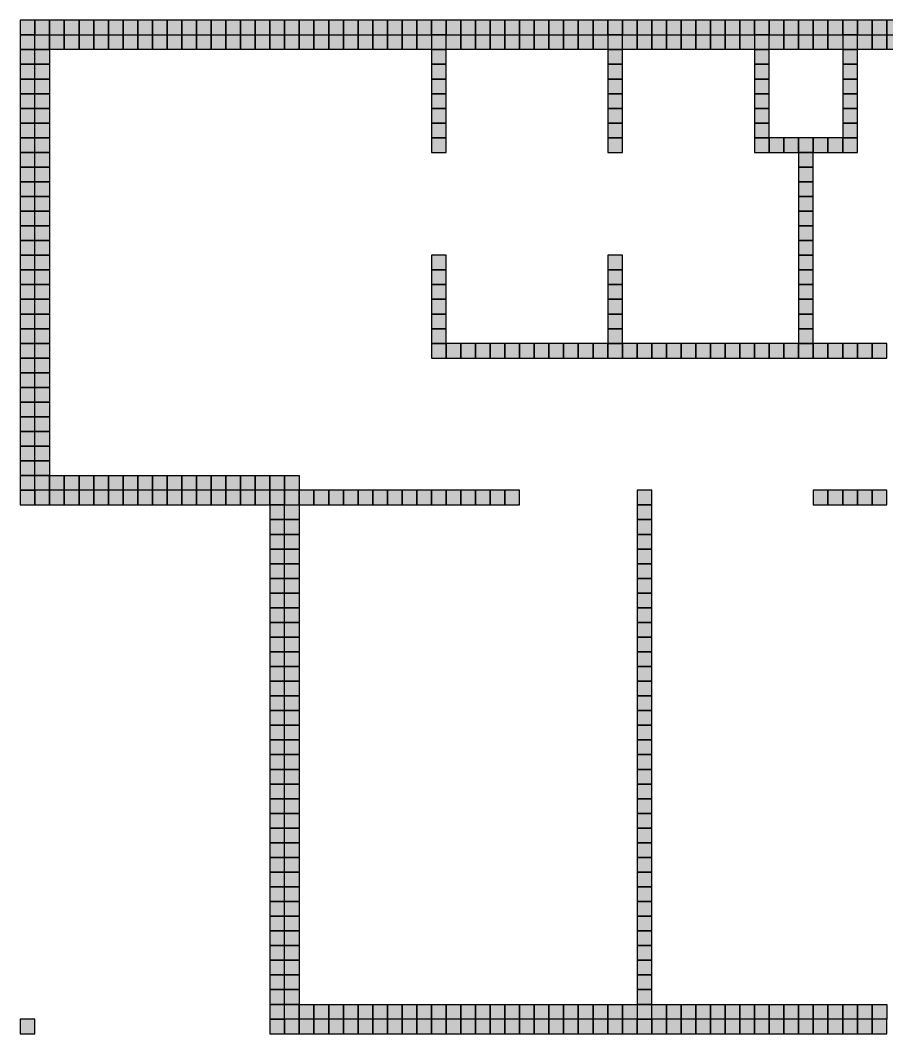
# Model space of a CAD drawing. Header units: inches. Extents: x 0.2 to 11.2, y -0.3 to 6.6.
# Drawn here: x 0.24 to 6.14, y -0.26 to 6.64 of the extents above; entities that cross this region are included whole.
import ezdxf

# ---------------------------------------------------------------- set-up
doc = ezdxf.new("R2010")
doc.units = ezdxf.units.IN
doc.header["$MEASUREMENT"] = 0
doc.layers.add('GRILLA PIXEL', color=7, linetype='Continuous')

# ---------------------------------------------------------------- blocks, each defined once
blk = doc.blocks.new('0-255-0-0-Muro dormitorio principal')
h = blk.add_hatch(color=1)
h.dxf.hatch_style = 1
h.paths.add_polyline_path([(0, 0), (-0.1, 0), (-0.1, -0.1), (0, -0.1)])
blk.add_lwpolyline([(-0.1, 0), (-0.1, -0.1), (0, -0.1), (0, 0)], close=True)
blk = doc.blocks.new('0-203-204-205-Ventana principal')
at = {"layer": 'GRILLA PIXEL', "true_color": 0xcbcccd}
h = blk.add_hatch(color=254, dxfattribs=at)
h.dxf.hatch_style = 1
h.paths.add_polyline_path([(0, 0), (-0.1, 0), (-0.1, -0.1), (0, -0.1)])
blk.add_lwpolyline([(-0.1, 0), (-0.1, -0.1), (0, -0.1), (0, 0)], close=True)
blk = doc.blocks.new('0-255-255-31-Muro alto')
at = {"layer": 'GRILLA PIXEL', "true_color": 0xffff1f}
h = blk.add_hatch(color=2, dxfattribs=at)
h.dxf.hatch_style = 1
h.paths.add_polyline_path([(0, 0), (-0.1, 0), (-0.1, -0.1), (0, -0.1)])
blk.add_lwpolyline([(-0.1, 0), (-0.1, -0.1), (0, -0.1), (0, 0)], close=True)
blk = doc.blocks.new('0-255-135-15-Muro auxiliar escalera')
at = {"layer": 'GRILLA PIXEL', "true_color": 0xff870f}
h = blk.add_hatch(color=30, dxfattribs=at)
h.dxf.hatch_style = 1
h.paths.add_polyline_path([(0, 0), (-0.1, 0), (-0.1, -0.1), (0, -0.1)])
blk.add_lwpolyline([(-0.1, 0), (-0.1, -0.1), (0, -0.1), (0, 0)], close=True)
blk = doc.blocks.new('0-63-149-253-Muro fichas extremo')
at = {"layer": 'GRILLA PIXEL', "true_color": 0x3f95fd}
h = blk.add_hatch(color=153, dxfattribs=at)
h.dxf.hatch_style = 1
h.paths.add_polyline_path([(0, 0), (-0.1, 0), (-0.1, -0.1), (0, -0.1)])
blk.add_lwpolyline([(-0.1, 0), (-0.1, -0.1), (0, -0.1), (0, 0)], close=True)
blk = doc.blocks.new('0-3-160-22-Ventana comun')
at = {"layer": 'GRILLA PIXEL', "true_color": 0x03a016}
h = blk.add_hatch(color=104, dxfattribs=at)
h.dxf.hatch_style = 1
h.paths.add_polyline_path([(0, 0), (-0.1, 0), (-0.1, -0.1), (0, -0.1)])
blk.add_lwpolyline([(-0.1, 0), (-0.1, -0.1), (0, -0.1), (0, 0)], close=True)
blk = doc.blocks.new('1-94-64-02-auxiliar fichas extremo')
at = {"layer": 'GRILLA PIXEL', "true_color": 0x5e4002}
h = blk.add_hatch(color=48, dxfattribs=at)
h.dxf.hatch_style = 1
h.paths.add_polyline_path([(0, 0), (-0.1, 0), (-0.1, -0.1), (0, -0.1)])
blk.add_lwpolyline([(-0.1, 0), (-0.1, -0.1), (0, -0.1), (0, 0)], close=True)
blk = doc.blocks.new('1-99-100-102-auxiliar lado interno')
at = {"lineweight": 70, "true_color": 0x636466}
h = blk.add_hatch(color=251, dxfattribs=at)
h.dxf.hatch_style = 1
h.paths.add_polyline_path([(-0.1, -0.1), (-0.1, 0), (0, 0), (0, -0.1)])
blk.add_lwpolyline([(0, 0), (0, -0.1), (-0.1, -0.1), (-0.1, 0)], close=True)
blk = doc.blocks.new('pixel extremo ventana')
h = blk.add_hatch(color=136)
h.dxf.hatch_style = 1
h.paths.add_polyline_path([(0, 0), (-0.1, 0), (-0.1, -0.1), (0, -0.1)])
blk.add_lwpolyline([(-0.1, 0), (-0.1, -0.1), (0, -0.1), (0, 0)], close=True)

msp = doc.modelspace()

# ---------------------------------------------------------------- block references
for name, p in [('0-255-135-15-Muro auxiliar escalera', (0.3356, 6.6351)), ('0-255-135-15-Muro auxiliar escalera', (0.4356, 6.6351)), ('0-63-149-253-Muro fichas extremo', (0.5356, 6.6351)), ('0-63-149-253-Muro fichas extremo', (0.6356, 6.6351)), ('0-63-149-253-Muro fichas extremo', (0.7356, 6.6351)), ('0-63-149-253-Muro fichas extremo', (0.8356, 6.6351)), ('0-63-149-253-Muro fichas extremo', (0.9356, 6.6351)), ('0-63-149-253-Muro fichas extremo', (1.0356, 6.6351)), ('0-63-149-253-Muro fichas extremo', (1.1356, 6.6351)), ('0-63-149-253-Muro fichas extremo', (1.2356, 6.6351)), ('0-63-149-253-Muro fichas extremo', (1.3356, 6.6351)), ('0-63-149-253-Muro fichas extremo', (1.4356, 6.6351)), ('0-63-149-253-Muro fichas extremo', (1.5356, 6.6351)), ('0-63-149-253-Muro fichas extremo', (1.6356, 6.6351)), ('0-63-149-253-Muro fichas extremo', (1.7356, 6.6351)), ('0-63-149-253-Muro fichas extremo', (1.8356, 6.6351)), ('0-63-149-253-Muro fichas extremo', (1.9356, 6.6351)), ('0-63-149-253-Muro fichas extremo', (2.0356, 6.6351)), ('0-63-149-253-Muro fichas extremo', (2.1356, 6.6351)), ('0-63-149-253-Muro fichas extremo', (2.2356, 6.6351)), ('0-63-149-253-Muro fichas extremo', (2.3356, 6.6351)), ('0-63-149-253-Muro fichas extremo', (2.4356, 6.6351)), ('0-63-149-253-Muro fichas extremo', (2.5356, 6.6351)), ('0-63-149-253-Muro fichas extremo', (2.6356, 6.6351)), ('0-63-149-253-Muro fichas extremo', (2.7356, 6.6351)), ('0-63-149-253-Muro fichas extremo', (2.8356, 6.6351)), ('0-63-149-253-Muro fichas extremo', (2.9356, 6.6351)), ('0-63-149-253-Muro fichas extremo', (3.0356, 6.6351)), ('0-63-149-253-Muro fichas extremo', (3.1356, 6.6351)), ('0-63-149-253-Muro fichas extremo', (3.2356, 6.6351)), ('0-63-149-253-Muro fichas extremo', (3.3356, 6.6351)), ('0-63-149-253-Muro fichas extremo', (3.4356, 6.6351)), ('0-63-149-253-Muro fichas extremo', (3.5356, 6.6351)), ('0-63-149-253-Muro fichas extremo', (3.6356, 6.6351)), ('0-63-149-253-Muro fichas extremo', (3.7356, 6.6351)), ('0-63-149-253-Muro fichas extremo', (3.8356, 6.6351)), ('0-63-149-253-Muro fichas extremo', (3.9356, 6.6351)), ('0-63-149-253-Muro fichas extremo', (4.0356, 6.6351)), ('0-63-149-253-Muro fichas extremo', (4.1356, 6.6351)), ('0-63-149-253-Muro fichas extremo', (4.2356, 6.6351)), ('0-63-149-253-Muro fichas extremo', (4.3356, 6.6351)), ('0-63-149-253-Muro fichas extremo', (4.4356, 6.6351)), ('0-63-149-253-Muro fichas extremo', (4.5356, 6.6351)), ('0-63-149-253-Muro fichas extremo', (4.6356, 6.6351)), ('0-63-149-253-Muro fichas extremo', (4.7356, 6.6351)), ('0-63-149-253-Muro fichas extremo', (4.8356, 6.6351)), ('0-63-149-253-Muro fichas extremo', (4.9356, 6.6351)), ('0-63-149-253-Muro fichas extremo', (5.0356, 6.6351)), ('0-63-149-253-Muro fichas extremo', (5.1356, 6.6351)), ('0-63-149-253-Muro fichas extremo', (5.2356, 6.6351)), ('0-63-149-253-Muro fichas extremo', (5.3356, 6.6351)), ('0-63-149-253-Muro fichas extremo', (5.4356, 6.6351)), ('0-63-149-253-Muro fichas extremo', (5.5356, 6.6351)), ('0-63-149-253-Muro fichas extremo', (5.6356, 6.6351)), ('0-63-149-253-Muro fichas extremo', (5.7356, 6.6351)), ('0-63-149-253-Muro fichas extremo', (5.8356, 6.6351)), ('0-63-149-253-Muro fichas extremo', (5.9356, 6.6351)), ('0-63-149-253-Muro fichas extremo', (6.0356, 6.6351)), ('0-63-149-253-Muro fichas extremo', (6.1356, 6.6351)), ('0-63-149-253-Muro fichas extremo', (6.2356, 6.6351)), ('0-255-0-0-Muro dormitorio principal', (0.3356, 6.5351)), ('1-99-100-102-auxiliar lado interno', (0.4356, 6.5351)), ('1-99-100-102-auxiliar lado interno', (0.5356, 6.5351)), ('1-99-100-102-auxiliar lado interno', (0.6356, 6.5351)), ('1-99-100-102-auxiliar lado interno', (0.7356, 6.5351)), ('1-99-100-102-auxiliar lado interno', (0.8356, 6.5351)), ('1-99-100-102-auxiliar lado interno', (0.9356, 6.5351)), ('1-99-100-102-auxiliar lado interno', (1.0356, 6.5351)), ('1-99-100-102-auxiliar lado interno', (1.1356, 6.5351)), ('1-99-100-102-auxiliar lado interno', (1.2356, 6.5351)), ('1-99-100-102-auxiliar lado interno', (1.3356, 6.5351)), ('1-99-100-102-auxiliar lado interno', (1.4356, 6.5351)), ('1-99-100-102-auxiliar lado interno', (1.5356, 6.5351)), ('1-99-100-102-auxiliar lado interno', (1.6356, 6.5351)), ('1-99-100-102-auxiliar lado interno', (1.7356, 6.5351)), ('1-99-100-102-auxiliar lado interno', (1.8356, 6.5351)), ('1-99-100-102-auxiliar lado interno', (1.9356, 6.5351)), ('1-99-100-102-auxiliar lado interno', (2.0356, 6.5351)), ('1-99-100-102-auxiliar lado interno', (2.1356, 6.5351)), ('1-99-100-102-auxiliar lado interno', (2.2356, 6.5351)), ('1-99-100-102-auxiliar lado interno', (2.3356, 6.5351)), ('1-99-100-102-auxiliar lado interno', (2.4356, 6.5351)), ('1-99-100-102-auxiliar lado interno', (2.5356, 6.5351)), ('1-99-100-102-auxiliar lado interno', (2.6356, 6.5351)), ('1-99-100-102-auxiliar lado interno', (2.7356, 6.5351)), ('1-99-100-102-auxiliar lado interno', (2.8356, 6.5351)), ('1-99-100-102-auxiliar lado interno', (2.9356, 6.5351)), ('1-99-100-102-auxiliar lado interno', (3.0356, 6.5351)), ('0-255-255-31-Muro alto', (3.1356, 6.5351)), ('1-99-100-102-auxiliar lado interno', (3.2356, 6.5351)), ('1-99-100-102-auxiliar lado interno', (3.3356, 6.5351)), ('1-99-100-102-auxiliar lado interno', (3.4356, 6.5351)), ('1-99-100-102-auxiliar lado interno', (3.5356, 6.5351)), ('1-99-100-102-auxiliar lado interno', (3.6356, 6.5351)), ('1-99-100-102-auxiliar lado interno', (3.7356, 6.5351)), ('1-99-100-102-auxiliar lado interno', (3.8356, 6.5351)), ('1-99-100-102-auxiliar lado interno', (3.9356, 6.5351)), ('1-99-100-102-auxiliar lado interno', (4.0356, 6.5351)), ('1-99-100-102-auxiliar lado interno', (4.1356, 6.5351)), ('1-99-100-102-auxiliar lado interno', (4.2356, 6.5351)), ('0-255-255-31-Muro alto', (4.3356, 6.5351)), ('1-99-100-102-auxiliar lado interno', (4.4356, 6.5351)), ('1-99-100-102-auxiliar lado interno', (4.5356, 6.5351)), ('1-99-100-102-auxiliar lado interno', (4.6356, 6.5351)), ('1-99-100-102-auxiliar lado interno', (4.7356, 6.5351)), ('1-99-100-102-auxiliar lado interno', (4.8356, 6.5351)), ('1-99-100-102-auxiliar lado interno', (4.9356, 6.5351)), ('1-99-100-102-auxiliar lado interno', (5.0356, 6.5351)), ('1-99-100-102-auxiliar lado interno', (5.1356, 6.5351)), ('1-99-100-102-auxiliar lado interno', (5.2356, 6.5351)), ('0-255-255-31-Muro alto', (5.3356, 6.5351)), ('1-99-100-102-auxiliar lado interno', (5.4356, 6.5351)), ('1-99-100-102-auxiliar lado interno', (5.5356, 6.5351)), ('1-99-100-102-auxiliar lado interno', (5.6356, 6.5351)), ('1-99-100-102-auxiliar lado interno', (5.7356, 6.5351)), ('1-99-100-102-auxiliar lado interno', (5.8356, 6.5351)), ('0-255-255-31-Muro alto', (5.9356, 6.5351)), ('1-99-100-102-auxiliar lado interno', (6.0356, 6.5351)), ('1-99-100-102-auxiliar lado interno', (6.1356, 6.5351)), ('1-99-100-102-auxiliar lado interno', (6.2356, 6.5351)), ('0-255-0-0-Muro dormitorio principal', (0.3356, 6.4351)), ('1-99-100-102-auxiliar lado interno', (0.4356, 6.4351)), ('0-255-255-31-Muro alto', (3.1356, 6.4351)), ('0-255-255-31-Muro alto', (4.3356, 6.4351)), ('0-255-255-31-Muro alto', (5.3356, 6.4351)), ('0-255-255-31-Muro alto', (5.9356, 6.4351)), ('0-255-0-0-Muro dormitorio principal', (0.3356, 6.3351)), ('1-99-100-102-auxiliar lado interno', (0.4356, 6.3351)), ('0-255-255-31-Muro alto', (3.1356, 6.3351)), ('0-255-255-31-Muro alto', (4.3356, 6.3351)), ('0-255-255-31-Muro alto', (5.3356, 6.3351)), ('0-255-255-31-Muro alto', (5.9356, 6.3351)), ('0-255-0-0-Muro dormitorio principal', (0.3356, 6.2351)), ('1-99-100-102-auxiliar lado interno', (0.4356, 6.2351)), ('0-255-255-31-Muro alto', (3.1356, 6.2351)), ('0-255-255-31-Muro alto', (4.3356, 6.2351)), ('0-255-255-31-Muro alto', (5.3356, 6.2351)), ('0-255-255-31-Muro alto', (5.9356, 6.2351)), ('0-255-0-0-Muro dormitorio principal', (0.3356, 6.1351)), ('1-99-100-102-auxiliar lado interno', (0.4356, 6.1351)), ('0-255-255-31-Muro alto', (3.1356, 6.1351)), ('0-255-255-31-Muro alto', (4.3356, 6.1351)), ('0-255-255-31-Muro alto', (5.3356, 6.1351)), ('0-255-255-31-Muro alto', (5.9356, 6.1351)), ('0-255-0-0-Muro dormitorio principal', (0.3356, 6.0351)), ('1-99-100-102-auxiliar lado interno', (0.4356, 6.0351)), ('0-255-255-31-Muro alto', (3.1356, 6.0351)), ('0-255-255-31-Muro alto', (4.3356, 6.0351)), ('0-255-255-31-Muro alto', (5.3356, 6.0351)), ('0-255-255-31-Muro alto', (5.9356, 6.0351)), ('0-255-0-0-Muro dormitorio principal', (0.3356, 5.9351)), ('1-99-100-102-auxiliar lado interno', (0.4356, 5.9351)), ('0-255-255-31-Muro alto', (3.1356, 5.9351)), ('0-255-255-31-Muro alto', (4.3356, 5.9351)), ('0-255-255-31-Muro alto', (5.3356, 5.9351)), ('0-255-255-31-Muro alto', (5.9356, 5.9351)), ('0-255-0-0-Muro dormitorio principal', (0.3356, 5.8351)), ('1-99-100-102-auxiliar lado interno', (0.4356, 5.8351)), ('0-255-255-31-Muro alto', (3.1356, 5.8351)), ('0-255-255-31-Muro alto', (4.3356, 5.8351)), ('0-255-255-31-Muro alto', (5.3356, 5.8351)), ('0-255-255-31-Muro alto', (5.4356, 5.8351)), ('0-255-255-31-Muro alto', (5.5356, 5.8351)), ('0-255-255-31-Muro alto', (5.6356, 5.8351)), ('0-255-255-31-Muro alto', (5.7356, 5.8351)), ('0-255-255-31-Muro alto', (5.8356, 5.8351)), ('0-255-255-31-Muro alto', (5.9356, 5.8351)), ('0-255-0-0-Muro dormitorio principal', (0.3356, 5.7351)), ('1-99-100-102-auxiliar lado interno', (0.4356, 5.7351)), ('0-255-255-31-Muro alto', (5.6356, 5.7351)), ('0-255-0-0-Muro dormitorio principal', (0.3356, 5.6351)), ('1-99-100-102-auxiliar lado interno', (0.4356, 5.6351)), ('0-255-255-31-Muro alto', (5.6356, 5.6351)), ('0-255-0-0-Muro dormitorio principal', (0.3356, 5.5351)), ('1-99-100-102-auxiliar lado interno', (0.4356, 5.5351)), ('0-255-255-31-Muro alto', (5.6356, 5.5351)), ('0-255-0-0-Muro dormitorio principal', (0.3356, 5.4351)), ('1-99-100-102-auxiliar lado interno', (0.4356, 5.4351)), ('0-255-255-31-Muro alto', (5.6356, 5.4351)), ('0-255-0-0-Muro dormitorio principal', (0.3356, 5.3351)), ('1-99-100-102-auxiliar lado interno', (0.4356, 5.3351)), ('0-255-255-31-Muro alto', (5.6356, 5.3351)), ('0-255-0-0-Muro dormitorio principal', (0.3356, 5.2351)), ('1-99-100-102-auxiliar lado interno', (0.4356, 5.2351)), ('0-255-255-31-Muro alto', (5.6356, 5.2351)), ('0-255-0-0-Muro dormitorio principal', (0.3356, 5.1351)), ('1-99-100-102-auxiliar lado interno', (0.4356, 5.1351)), ('0-255-255-31-Muro alto', (5.6356, 5.1351)), ('0-255-0-0-Muro dormitorio principal', (0.3356, 5.0351)), ('1-99-100-102-auxiliar lado interno', (0.4356, 5.0351)), ('0-255-255-31-Muro alto', (3.1356, 5.0351)), ('0-255-255-31-Muro alto', (4.3356, 5.0351)), ('0-255-255-31-Muro alto', (5.6356, 5.0351)), ('0-255-0-0-Muro dormitorio principal', (0.3356, 4.9351)), ('1-99-100-102-auxiliar lado interno', (0.4356, 4.9351)), ('0-255-255-31-Muro alto', (3.1356, 4.9351)), ('0-255-255-31-Muro alto', (4.3356, 4.9351)), ('0-255-255-31-Muro alto', (5.6356, 4.9351)), ('0-255-0-0-Muro dormitorio principal', (0.3356, 4.8351)), ('1-99-100-102-auxiliar lado interno', (0.4356, 4.8351)), ('0-255-255-31-Muro alto', (3.1356, 4.8351)), ('0-255-255-31-Muro alto', (4.3356, 4.8351)), ('0-255-255-31-Muro alto', (5.6356, 4.8351)), ('0-255-0-0-Muro dormitorio principal', (0.3356, 4.7351)), ('1-99-100-102-auxiliar lado interno', (0.4356, 4.7351)), ('0-255-255-31-Muro alto', (3.1356, 4.7351)), ('0-255-255-31-Muro alto', (4.3356, 4.7351)), ('0-255-255-31-Muro alto', (5.6356, 4.7351)), ('0-255-0-0-Muro dormitorio principal', (0.3356, 4.6351)), ('1-99-100-102-auxiliar lado interno', (0.4356, 4.6351)), ('0-255-255-31-Muro alto', (3.1356, 4.6351)), ('0-255-255-31-Muro alto', (4.3356, 4.6351)), ('0-255-255-31-Muro alto', (5.6356, 4.6351)), ('0-255-0-0-Muro dormitorio principal', (0.3356, 4.5351)), ('1-99-100-102-auxiliar lado interno', (0.4356, 4.5351)), ('0-255-255-31-Muro alto', (3.1356, 4.5351)), ('0-255-255-31-Muro alto', (4.3356, 4.5351)), ('0-255-255-31-Muro alto', (5.6356, 4.5351)), ('0-255-0-0-Muro dormitorio principal', (0.3356, 4.4351)), ('1-99-100-102-auxiliar lado interno', (0.4356, 4.4351)), ('0-255-255-31-Muro alto', (3.1356, 4.4351)), ('0-255-255-31-Muro alto', (3.2356, 4.4351)), ('0-255-255-31-Muro alto', (3.3356, 4.4351)), ('0-255-255-31-Muro alto', (3.4356, 4.4351)), ('0-255-255-31-Muro alto', (3.5356, 4.4351)), ('0-255-255-31-Muro alto', (3.6356, 4.4351)), ('0-255-255-31-Muro alto', (3.7356, 4.4351)), ('0-255-255-31-Muro alto', (3.8356, 4.4351)), ('0-255-255-31-Muro alto', (3.9356, 4.4351)), ('0-255-255-31-Muro alto', (4.0356, 4.4351)), ('0-255-255-31-Muro alto', (4.1356, 4.4351)), ('0-255-255-31-Muro alto', (4.2356, 4.4351)), ('0-255-255-31-Muro alto', (4.3356, 4.4351)), ('0-255-255-31-Muro alto', (4.4356, 4.4351)), ('0-255-255-31-Muro alto', (4.5356, 4.4351)), ('0-255-255-31-Muro alto', (4.6356, 4.4351)), ('0-255-255-31-Muro alto', (4.7356, 4.4351)), ('0-255-255-31-Muro alto', (4.8356, 4.4351)), ('0-255-255-31-Muro alto', (4.9356, 4.4351)), ('0-255-255-31-Muro alto', (5.0356, 4.4351)), ('0-255-255-31-Muro alto', (5.1356, 4.4351)), ('0-255-255-31-Muro alto', (5.2356, 4.4351)), ('0-255-255-31-Muro alto', (5.3356, 4.4351)), ('0-255-255-31-Muro alto', (5.4356, 4.4351)), ('0-255-255-31-Muro alto', (5.5356, 4.4351)), ('0-255-255-31-Muro alto', (5.6356, 4.4351)), ('0-255-255-31-Muro alto', (5.7356, 4.4351)), ('0-255-255-31-Muro alto', (5.8356, 4.4351)), ('0-255-255-31-Muro alto', (5.9356, 4.4351)), ('0-255-255-31-Muro alto', (6.0356, 4.4351)), ('0-255-255-31-Muro alto', (6.1356, 4.4351)), ('0-255-0-0-Muro dormitorio principal', (0.3356, 4.3351)), ('1-99-100-102-auxiliar lado interno', (0.4356, 4.3351)), ('0-255-0-0-Muro dormitorio principal', (0.3356, 4.2351)), ('1-99-100-102-auxiliar lado interno', (0.4356, 4.2351)), ('0-255-0-0-Muro dormitorio principal', (0.3356, 4.1351)), ('1-99-100-102-auxiliar lado interno', (0.4356, 4.1351)), ('0-255-0-0-Muro dormitorio principal', (0.3356, 4.0351)), ('1-99-100-102-auxiliar lado interno', (0.4356, 4.0351)), ('0-255-0-0-Muro dormitorio principal', (0.3356, 3.9351)), ('1-99-100-102-auxiliar lado interno', (0.4356, 3.9351)), ('0-255-0-0-Muro dormitorio principal', (0.3356, 3.8351)), ('1-99-100-102-auxiliar lado interno', (0.4356, 3.8351)), ('0-255-0-0-Muro dormitorio principal', (0.3356, 3.7351)), ('1-99-100-102-auxiliar lado interno', (0.4356, 3.7351)), ('0-255-0-0-Muro dormitorio principal', (0.3356, 3.6351)), ('1-99-100-102-auxiliar lado interno', (0.4356, 3.6351)), ('0-255-0-0-Muro dormitorio principal', (0.3356, 3.5351)), ('1-99-100-102-auxiliar lado interno', (0.4356, 3.5351)), ('1-99-100-102-auxiliar lado interno', (0.5356, 3.5351)), ('1-99-100-102-auxiliar lado interno', (0.6356, 3.5351)), ('1-99-100-102-auxiliar lado interno', (0.7356, 3.5351)), ('1-99-100-102-auxiliar lado interno', (0.8356, 3.5351)), ('1-99-100-102-auxiliar lado interno', (0.9356, 3.5351)), ('1-99-100-102-auxiliar lado interno', (1.0356, 3.5351)), ('1-99-100-102-auxiliar lado interno', (1.1356, 3.5351)), ('1-99-100-102-auxiliar lado interno', (1.2356, 3.5351)), ('1-99-100-102-auxiliar lado interno', (1.3356, 3.5351)), ('1-99-100-102-auxiliar lado interno', (1.4356, 3.5351)), ('1-99-100-102-auxiliar lado interno', (1.5356, 3.5351)), ('1-99-100-102-auxiliar lado interno', (1.6356, 3.5351)), ('1-99-100-102-auxiliar lado interno', (1.7356, 3.5351)), ('1-99-100-102-auxiliar lado interno', (1.8356, 3.5351)), ('1-99-100-102-auxiliar lado interno', (1.9356, 3.5351)), ('1-99-100-102-auxiliar lado interno', (2.0356, 3.5351)), ('1-99-100-102-auxiliar lado interno', (2.1356, 3.5351)), ('0-255-0-0-Muro dormitorio principal', (0.3356, 3.4351)), ('pixel extremo ventana', (0.4356, 3.435)), ('0-203-204-205-Ventana principal', (0.5356, 3.4351)), ('0-203-204-205-Ventana principal', (0.6356, 3.4351)), ('0-203-204-205-Ventana principal', (0.7356, 3.4351)), ('0-203-204-205-Ventana principal', (0.8356, 3.4351)), ('0-203-204-205-Ventana principal', (0.9356, 3.4351)), ('0-203-204-205-Ventana principal', (1.0356, 3.4351)), ('0-203-204-205-Ventana principal', (1.1356, 3.4351)), ('0-203-204-205-Ventana principal', (1.2356, 3.4351)), ('0-203-204-205-Ventana principal', (1.3356, 3.4351)), ('0-203-204-205-Ventana principal', (1.4356, 3.4351)), ('0-203-204-205-Ventana principal', (1.5356, 3.4351)), ('0-203-204-205-Ventana principal', (1.6356, 3.4351)), ('0-203-204-205-Ventana principal', (1.7356, 3.4351)), ('0-203-204-205-Ventana principal', (1.8356, 3.4351)), ('pixel extremo ventana', (1.9356, 3.435)), ('0-255-255-31-Muro alto', (2.0356, 3.4351)), ('0-255-255-31-Muro alto', (2.1356, 3.4351)), ('0-255-255-31-Muro alto', (2.2356, 3.4351)), ('0-255-255-31-Muro alto', (2.3356, 3.4351)), ('0-255-255-31-Muro alto', (2.4356, 3.4351)), ('0-255-255-31-Muro alto', (2.5356, 3.4351)), ('0-255-255-31-Muro alto', (2.6356, 3.4351)), ('0-255-255-31-Muro alto', (2.7356, 3.4351)), ('0-255-255-31-Muro alto', (2.8356, 3.4351)), ('0-255-255-31-Muro alto', (2.9356, 3.4351)), ('0-255-255-31-Muro alto', (3.0356, 3.4351)), ('0-255-255-31-Muro alto', (3.1356, 3.4351)), ('0-255-255-31-Muro alto', (3.2356, 3.4351)), ('0-255-255-31-Muro alto', (3.3356, 3.4351)), ('0-255-255-31-Muro alto', (3.4356, 3.4351)), ('0-255-255-31-Muro alto', (3.5356, 3.4351)), ('0-255-255-31-Muro alto', (3.6356, 3.4351)), ('0-255-255-31-Muro alto', (4.5356, 3.4351)), ('0-255-255-31-Muro alto', (5.7356, 3.4351)), ('0-255-255-31-Muro alto', (5.8356, 3.4351)), ('0-255-255-31-Muro alto', (5.9356, 3.4351)), ('0-255-255-31-Muro alto', (6.0356, 3.4351)), ('0-255-255-31-Muro alto', (6.1356, 3.4351)), ('0-255-255-31-Muro alto', (2.0356, 3.3351)), ('1-99-100-102-auxiliar lado interno', (2.1356, 3.3351)), ('0-255-255-31-Muro alto', (4.5356, 3.3351)), ('0-255-255-31-Muro alto', (2.0356, 3.2351)), ('1-99-100-102-auxiliar lado interno', (2.1356, 3.2351)), ('0-255-255-31-Muro alto', (4.5356, 3.2351)), ('0-255-255-31-Muro alto', (2.0356, 3.1351)), ('1-99-100-102-auxiliar lado interno', (2.1356, 3.1351)), ('0-255-255-31-Muro alto', (4.5356, 3.1351)), ('0-255-255-31-Muro alto', (2.0356, 3.0351)), ('1-99-100-102-auxiliar lado interno', (2.1356, 3.0351)), ('0-255-255-31-Muro alto', (4.5356, 3.0351)), ('0-255-255-31-Muro alto', (2.0356, 2.9351)), ('1-99-100-102-auxiliar lado interno', (2.1356, 2.9351)), ('0-255-255-31-Muro alto', (4.5356, 2.9351)), ('0-255-255-31-Muro alto', (2.0356, 2.8351)), ('1-99-100-102-auxiliar lado interno', (2.1356, 2.8351)), ('0-255-255-31-Muro alto', (4.5356, 2.8351)), ('0-255-255-31-Muro alto', (2.0356, 2.7351)), ('1-99-100-102-auxiliar lado interno', (2.1356, 2.7351)), ('0-255-255-31-Muro alto', (4.5356, 2.7351)), ('0-255-255-31-Muro alto', (2.0356, 2.6351)), ('1-99-100-102-auxiliar lado interno', (2.1356, 2.6351)), ('0-255-255-31-Muro alto', (4.5356, 2.6351)), ('0-255-255-31-Muro alto', (2.0356, 2.5351)), ('1-99-100-102-auxiliar lado interno', (2.1356, 2.5351)), ('0-255-255-31-Muro alto', (4.5356, 2.5351)), ('0-255-255-31-Muro alto', (2.0356, 2.4351)), ('1-99-100-102-auxiliar lado interno', (2.1356, 2.4351)), ('0-255-255-31-Muro alto', (4.5356, 2.4351)), ('0-255-255-31-Muro alto', (2.0356, 2.3351)), ('1-99-100-102-auxiliar lado interno', (2.1356, 2.3351)), ('0-255-255-31-Muro alto', (4.5356, 2.3351)), ('0-255-255-31-Muro alto', (2.0356, 2.2351)), ('1-99-100-102-auxiliar lado interno', (2.1356, 2.2351)), ('0-255-255-31-Muro alto', (4.5356, 2.2351)), ('0-255-255-31-Muro alto', (2.0356, 2.1351)), ('1-99-100-102-auxiliar lado interno', (2.1356, 2.1351)), ('0-255-255-31-Muro alto', (4.5356, 2.1351)), ('0-255-255-31-Muro alto', (2.0356, 2.0351)), ('1-99-100-102-auxiliar lado interno', (2.1356, 2.0351)), ('0-255-255-31-Muro alto', (4.5356, 2.0351)), ('0-255-255-31-Muro alto', (2.0356, 1.9351)), ('1-99-100-102-auxiliar lado interno', (2.1356, 1.9351)), ('0-255-255-31-Muro alto', (4.5356, 1.9351)), ('0-255-255-31-Muro alto', (2.0356, 1.8351)), ('1-99-100-102-auxiliar lado interno', (2.1356, 1.8351)), ('0-255-255-31-Muro alto', (4.5356, 1.8351)), ('0-255-255-31-Muro alto', (2.0356, 1.7351)), ('1-99-100-102-auxiliar lado interno', (2.1356, 1.7351)), ('0-255-255-31-Muro alto', (4.5356, 1.7351)), ('0-255-255-31-Muro alto', (2.0356, 1.6351)), ('1-99-100-102-auxiliar lado interno', (2.1356, 1.6351)), ('0-255-255-31-Muro alto', (4.5356, 1.6351)), ('0-255-255-31-Muro alto', (2.0356, 1.5351)), ('1-99-100-102-auxiliar lado interno', (2.1356, 1.5351)), ('0-255-255-31-Muro alto', (4.5356, 1.5351)), ('0-255-255-31-Muro alto', (2.0356, 1.4351)), ('1-99-100-102-auxiliar lado interno', (2.1356, 1.4351)), ('0-255-255-31-Muro alto', (4.5356, 1.4351)), ('0-255-255-31-Muro alto', (2.0356, 1.3351)), ('1-99-100-102-auxiliar lado interno', (2.1356, 1.3351)), ('0-255-255-31-Muro alto', (4.5356, 1.3351)), ('0-255-255-31-Muro alto', (2.0356, 1.2351)), ('1-99-100-102-auxiliar lado interno', (2.1356, 1.2351)), ('0-255-255-31-Muro alto', (4.5356, 1.2351)), ('0-255-255-31-Muro alto', (2.0356, 1.1351)), ('1-99-100-102-auxiliar lado interno', (2.1356, 1.1351)), ('0-255-255-31-Muro alto', (4.5356, 1.1351)), ('0-255-255-31-Muro alto', (2.0356, 1.0351)), ('1-99-100-102-auxiliar lado interno', (2.1356, 1.0351)), ('0-255-255-31-Muro alto', (4.5356, 1.0351)), ('0-255-255-31-Muro alto', (2.0356, 0.9351)), ('1-99-100-102-auxiliar lado interno', (2.1356, 0.9351)), ('0-255-255-31-Muro alto', (4.5356, 0.9351)), ('0-255-255-31-Muro alto', (2.0356, 0.8351)), ('1-99-100-102-auxiliar lado interno', (2.1356, 0.8351)), ('0-255-255-31-Muro alto', (4.5356, 0.8351)), ('0-255-255-31-Muro alto', (2.0356, 0.7351)), ('1-99-100-102-auxiliar lado interno', (2.1356, 0.7351)), ('0-255-255-31-Muro alto', (4.5356, 0.7351)), ('0-255-255-31-Muro alto', (2.0356, 0.6351)), ('1-99-100-102-auxiliar lado interno', (2.1356, 0.6351)), ('0-255-255-31-Muro alto', (4.5356, 0.6351)), ('0-255-255-31-Muro alto', (2.0356, 0.5351)), ('1-99-100-102-auxiliar lado interno', (2.1356, 0.5351)), ('0-255-255-31-Muro alto', (4.5356, 0.5351)), ('0-255-255-31-Muro alto', (2.0356, 0.4351)), ('1-99-100-102-auxiliar lado interno', (2.1356, 0.4351)), ('0-255-255-31-Muro alto', (4.5356, 0.4351)), ('0-255-255-31-Muro alto', (2.0356, 0.3351)), ('1-99-100-102-auxiliar lado interno', (2.1356, 0.3351)), ('0-255-255-31-Muro alto', (4.5356, 0.3351)), ('0-255-255-31-Muro alto', (2.0356, 0.2351)), ('1-99-100-102-auxiliar lado interno', (2.1356, 0.2351)), ('0-255-255-31-Muro alto', (4.5356, 0.2351)), ('0-255-255-31-Muro alto', (2.0356, 0.1351)), ('1-99-100-102-auxiliar lado interno', (2.1356, 0.1351)), ('0-255-255-31-Muro alto', (4.5356, 0.1351)), ('0-255-255-31-Muro alto', (2.0356, 0.0351)), ('1-99-100-102-auxiliar lado interno', (2.1356, 0.0351)), ('0-255-255-31-Muro alto', (4.5356, 0.0351)), ('0-255-255-31-Muro alto', (2.0356, -0.0649)), ('1-99-100-102-auxiliar lado interno', (2.1356, -0.0649)), ('1-99-100-102-auxiliar lado interno', (2.2356, -0.0649)), ('1-99-100-102-auxiliar lado interno', (2.3356, -0.0649)), ('1-99-100-102-auxiliar lado interno', (2.4356, -0.0649)), ('1-99-100-102-auxiliar lado interno', (2.5356, -0.0649)), ('1-99-100-102-auxiliar lado interno', (2.6356, -0.0649)), ('1-99-100-102-auxiliar lado interno', (2.7356, -0.0649)), ('1-99-100-102-auxiliar lado interno', (2.8356, -0.0649)), ('1-99-100-102-auxiliar lado interno', (2.9356, -0.0649)), ('1-99-100-102-auxiliar lado interno', (3.0356, -0.0649)), ('1-99-100-102-auxiliar lado interno', (3.1356, -0.0649)), ('1-99-100-102-auxiliar lado interno', (3.2356, -0.0649)), ('1-99-100-102-auxiliar lado interno', (3.3356, -0.0649)), ('1-99-100-102-auxiliar lado interno', (3.4356, -0.0649)), ('1-99-100-102-auxiliar lado interno', (3.5356, -0.0649)), ('1-99-100-102-auxiliar lado interno', (3.6356, -0.0649)), ('1-99-100-102-auxiliar lado interno', (3.7356, -0.0649)), ('1-99-100-102-auxiliar lado interno', (3.8356, -0.0649)), ('1-99-100-102-auxiliar lado interno', (3.9356, -0.0649)), ('1-99-100-102-auxiliar lado interno', (4.0356, -0.0649)), ('1-99-100-102-auxiliar lado interno', (4.1356, -0.0649)), ('1-99-100-102-auxiliar lado interno', (4.2356, -0.0649)), ('1-99-100-102-auxiliar lado interno', (4.3356, -0.0649)), ('1-99-100-102-auxiliar lado interno', (4.4356, -0.0649)), ('0-255-255-31-Muro alto', (4.5356, -0.0649)), ('1-99-100-102-auxiliar lado interno', (4.6356, -0.0649)), ('1-99-100-102-auxiliar lado interno', (4.7356, -0.0649)), ('1-99-100-102-auxiliar lado interno', (4.8356, -0.0649)), ('1-99-100-102-auxiliar lado interno', (4.9356, -0.0649)), ('1-99-100-102-auxiliar lado interno', (5.0356, -0.0649)), ('1-99-100-102-auxiliar lado interno', (5.1356, -0.0649)), ('1-99-100-102-auxiliar lado interno', (5.2356, -0.0649)), ('1-99-100-102-auxiliar lado interno', (5.3356, -0.0649)), ('1-99-100-102-auxiliar lado interno', (5.4356, -0.0649)), ('1-99-100-102-auxiliar lado interno', (5.5356, -0.0649)), ('1-99-100-102-auxiliar lado interno', (5.6356, -0.0649)), ('1-99-100-102-auxiliar lado interno', (5.7356, -0.0649)), ('1-99-100-102-auxiliar lado interno', (5.8356, -0.0649)), ('1-99-100-102-auxiliar lado interno', (5.9356, -0.0649)), ('1-99-100-102-auxiliar lado interno', (6.0356, -0.0649)), ('1-99-100-102-auxiliar lado interno', (6.1356, -0.0649)), ('1-94-64-02-auxiliar fichas extremo', (0.3356, -0.1649)), ('0-255-255-31-Muro alto', (2.0356, -0.1649)), ('0-255-255-31-Muro alto', (2.1356, -0.1649)), ('0-255-255-31-Muro alto', (2.2356, -0.1649)), ('0-255-255-31-Muro alto', (2.3356, -0.1649)), ('0-255-255-31-Muro alto', (2.4356, -0.1649)), ('0-255-255-31-Muro alto', (2.5356, -0.1649)), ('0-255-255-31-Muro alto', (2.6356, -0.1649)), ('0-255-255-31-Muro alto', (2.7356, -0.1649)), ('0-255-255-31-Muro alto', (2.8356, -0.1649)), ('0-255-255-31-Muro alto', (2.9356, -0.1649)), ('pixel extremo ventana', (3.0356, -0.165)), ('0-3-160-22-Ventana comun', (3.1356, -0.1649)), ('0-3-160-22-Ventana comun', (3.2356, -0.1649)), ('0-3-160-22-Ventana comun', (3.3356, -0.1649)), ('0-3-160-22-Ventana comun', (3.4356, -0.1649)), ('0-3-160-22-Ventana comun', (3.5356, -0.1649)), ('0-3-160-22-Ventana comun', (3.6356, -0.1649)), ('0-3-160-22-Ventana comun', (3.7356, -0.1649)), ('0-3-160-22-Ventana comun', (3.8356, -0.1649)), ('0-3-160-22-Ventana comun', (3.9356, -0.1649)), ('pixel extremo ventana', (4.0356, -0.165)), ('0-255-255-31-Muro alto', (4.1356, -0.1649)), ('0-255-255-31-Muro alto', (4.2356, -0.1649)), ('0-255-255-31-Muro alto', (4.3356, -0.1649)), ('0-255-255-31-Muro alto', (4.4356, -0.1649)), ('0-255-255-31-Muro alto', (4.5356, -0.1649)), ('0-255-255-31-Muro alto', (4.6356, -0.1649)), ('0-255-255-31-Muro alto', (4.7356, -0.1649)), ('0-255-255-31-Muro alto', (4.8356, -0.1649)), ('0-255-255-31-Muro alto', (4.9356, -0.1649)), ('0-255-255-31-Muro alto', (5.0356, -0.1649)), ('0-255-255-31-Muro alto', (5.1356, -0.1649)), ('0-255-255-31-Muro alto', (5.2356, -0.1649)), ('0-255-255-31-Muro alto', (5.3356, -0.1649)), ('0-255-255-31-Muro alto', (5.4356, -0.1649)), ('0-255-255-31-Muro alto', (5.5356, -0.1649)), ('pixel extremo ventana', (5.6356, -0.165)), ('0-3-160-22-Ventana comun', (5.7356, -0.1649)), ('0-3-160-22-Ventana comun', (5.8356, -0.1649)), ('0-3-160-22-Ventana comun', (5.9356, -0.1649)), ('0-3-160-22-Ventana comun', (6.0356, -0.1649)), ('0-3-160-22-Ventana comun', (6.1356, -0.1649))]:
    msp.add_blockref(name, p)

doc.saveas('drawing.dxf')
